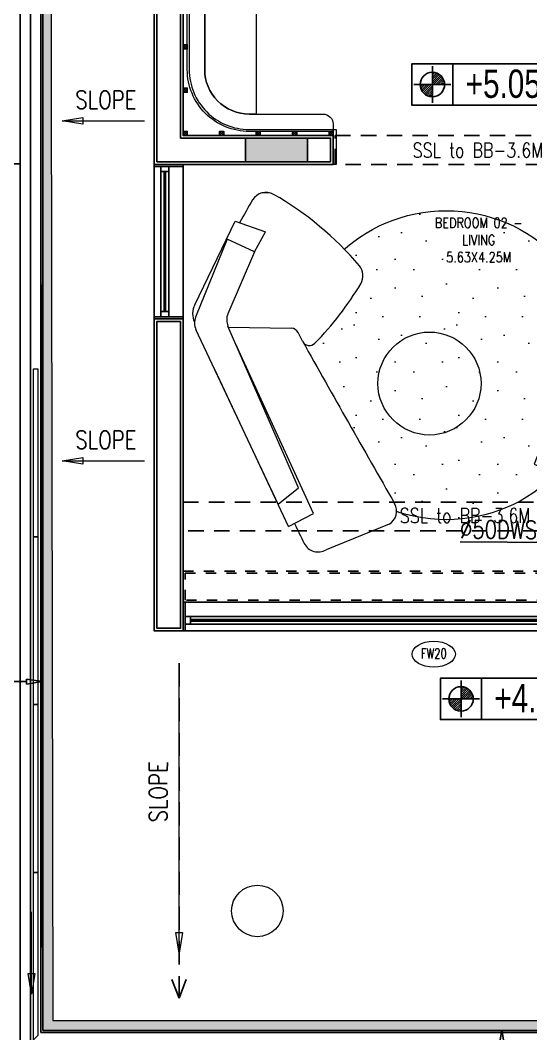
# Model space of a CAD drawing. Header units: metres. Extents: x 42 to 199, y -121 to 268.
# Drawn here: x 85.4 to 90.35, y 26.93 to 36.77 of the extents above; entities that cross this region are included whole.
import ezdxf
from ezdxf import colors
from ezdxf.entities.mleader import LeaderData, LeaderLine
from ezdxf.enums import TextEntityAlignment as Align
from ezdxf.math import Vec2, Vec3

# ---------------------------------------------------------------- set-up
doc = ezdxf.new("R2010")
doc.units = ezdxf.units.M
doc.header["$LTSCALE"] = 0.3
for name, pattern in [('( Hidden )', [0.375, 0.25, -0.125]), ('CENTER', [2, 1.25, -0.25, 0.25, -0.25]), ('CONTINOUS', [0]), ('HIDDEN', [0.375, 0.25, -0.125])]:
    doc.linetypes.add(name, pattern=pattern)
doc.layers.get('0').update_dxf_attribs({"color": 8})
for name, color, linetype in [('A-Anno-Symb 1', 8, 'Continuous'), ('A-Cols', 8, 'Continuous'), ('A-DWV', 8, 'Continuous'), ('A-ELEVATION 3', 8, 'Continuous'), ('A-Glass', 8, 'Continuous'), ('A-Hidden-Above', 8, 'HIDDEN'), ('A-Pelmet', 8, 'CENTER'), ('A-TEXT ARCHITECURAL', 8, 'Continuous'), ('A-Wall-Full', 8, 'Continuous'), ('A-Wall-Plst', 8, 'Continuous')]:
    doc.layers.add(name, color=color, linetype=linetype)
for name, color, linetype, lineweight in [('A-DOOR TAGS', 8, 'Continuous', 9), ('A-Furniture', 8, 'Continuous', 0), ('AGI- TEXT', 7, 'Continuous', 0), ('AGI-EX RAIN WATER', 4, 'Continuous', 0), ('AGI-UG TO RO PLANTER', 11, 'Continuous', 0), ('DA HOUSE ARCH LAYOUT', 8, 'Continuous', 9)]:
    doc.layers.add(name, color=color, linetype=linetype, lineweight=lineweight)
doc.styles.add('ROMANS', font='romans.shx', dxfattribs={"width": 0.8, "height": 0.5})
doc.styles.add('RomanS-Narrow', font='romans.shx', dxfattribs={"width": 0.75})
doc.styles.get("Standard").update_dxf_attribs({"font": 'arial.ttf'})
doc.styles.add('T225', font='romans.shx', dxfattribs={"width": 0.8, "height": 0.25})
doc.dimstyles.get("Standard").update_dxf_attribs({"dimtxt": 0.3, "dimasz": 0.25, "dimexe": 0.18, "dimexo": 0.0625, "dimgap": 0.09, "dimtad": 0, "dimtih": 1, "dimtoh": 1, "dimzin": 0, "dimdsep": 46, "dimtxsty": 'Standard', "dimblk": 'ARCHTICK', "dimcen": 0.09, "dimclrd": 256, "dimclre": 256, "dimclrt": 256, "dimadec": 0, "dimazin": 0, "dimtfac": 1, "dimtofl": 0, "dimtmove": 0, "dimatfit": 3, "dimfxl": 1, "dimtolj": 1, "dimtzin": 0, "dimlwd": -1, "dimlwe": -1, "dimarcsym": 0})

# ---------------------------------------------------------------- blocks, each defined once
blk = doc.blocks.new('*U98')
at = {"color": 8}
for points in [[(1.377, -0.025), (1.427, -0.025), (1.427, 0.05), (1.377, 0.05)], [(1.427, 0.05), (1.427, -0.025), (6.237, -0.025), (6.237, 0.05)], [(6.287, -0.025), (6.237, -0.025), (6.237, 0.05), (6.287, 0.05)]]:
    blk.add_lwpolyline(points, close=True, dxfattribs=at)
at = {"layer": 'A-Glass', "color": 8}
blk.add_lwpolyline([(1.427, 0.0195), (1.427, 0.0055), (6.237, 0.0055), (6.237, 0.0195)], close=True, dxfattribs=at)
blk = doc.blocks.new('RUG-CIRCLE')
h = blk.add_hatch()
h.set_pattern_fill('STIPPLE', color=256, scale=0.0392)
h.set_pattern_definition([(0, (0.0398, 0.0199), (0, 0.99568), [0, -0.99568]), (0, (0.3584, 0.0398), (0, 0.99568), [0, -0.99568]), (0, (0.1792, 0.2589), (0, 0.99568), [0, -0.99568]), (0, (0.3983, 0.4182), (0, 0.99568), [0, -0.99568]), (0, (0.1394, 0.4779), (0, 0.99568), [0, -0.99568]), (0, (0.219, 0.7169), (0, 0.99568), [0, -0.99568]), (0, (0.0797, 0.8961), (0, 0.99568), [0, -0.99568]), (0, (0.3983, 0.8762), (0, 0.99568), [0, -0.99568]), (0, (0.6372, 0.916), (0, 0.99568), [0, -0.99568]), (0, (0.7567, 0.6771), (0, 0.99568), [0, -0.99568]), (0, (0.9559, 0.6571), (0, 0.99568), [0, -0.99568]), (0, (0.9559, 0.2987), (0, 0.99568), [0, -0.99568]), (0, (0.7766, 0.1792), (0, 0.99568), [0, -0.99568]), (0, (0.4978, 0.239), (0, 0.99568), [0, -0.99568]), (0, (0.6771, 0.4182), (0, 0.99568), [0, -0.99568]), (0, (0.4978, 0.5974), (0, 0.99568), [0, -0.99568]), (0, (0.916, 0.0398), (0, 0.99568), [0, -0.99568])])
h.paths.add_polyline_path([(-140.6247, -74.4141, 1), (-143.6247, -74.4141, 1)])
blk.add_circle((-142.1247, -74.4141), 1.5)
blk = doc.blocks.new('zw$B6C4')
at = {"color": 8, "ltscale": 0.25}
blk.add_wipeout([(50.85, 47.95), (53.22, 36.81), (49.97, 29.88), (14.43, 7.2), (-32.64, -13.07), (-51.08, -18.64), (-60.24, -18.2), (-67.43, -12.52), (-81.78, 11.01), (-91.94, 31.12), (-99.22, 48.19), (-100.56, 58.12), (-93.96, 62.43), (-134.25, 59.42), (-200.01, 54.38), (-235.88, 51.56), (-268.96, 48.91), (-274.66, 48.45), (-285.3, 51.96), (-290.55, 61.84), (-288.74, 94.79), (-286.67, 132.53), (-283.36, 139.14), (-276.35, 143.69), (-265.14, 144.44), (-250.93, 144.64), (-251.25, 151.1), (-54.41, 151.15), (-39.78, 151.18), (-36.22, 150.75), (-32.84, 149.49), (-27.69, 148.78), (-24.29, 147.51), (-20.07, 144.78), (-13.54, 137.29), (1.72, 118.48), (19.65, 96.37), (39.4, 72.03), (36.19, 68.79)], dxfattribs=at)
at = {"color": 8}
for p, q in [((-251.25, 151.1), (-82.85, 151.1)), ((-251.25, 151.1), (-249.9, 123.79)), ((-227.26, 150.86), (-39.78, 151.18)), ((-227.26, 150.86), (-221.32, 126.39)), ((-272.6, 144.32), (-272.41, 144.32)), ((26.98, 86.47), (-28.77, 146.39)), ((-17.4, 142.05), (39.4, 72.03)), ((-290.55, 61.84), (-286.93, 127.75)), ((-249.9, 123.79), (-67.54, 122.12)), ((-221.32, 126.39), (-49.91, 121.63)), ((-51.16, 121.67), (-77.85, 66.88)), ((4.31, 67.66), (-39.11, 116.59)), ((4.31, 67.66), (26.98, 86.47)), ((39.4, 72.03), (17.54, 49.95)), ((-93.96, 62.43), (-84.41, 62.67)), ((4.31, 67.66), (17.54, 49.95))]:
    blk.add_line(p, q, dxfattribs=at)
for centre, radius, start, end in [((-39.75, 136.18), 15, 42.93603, 90.09571), ((-32.96, 129.49), 20, 38.93197, 89.64073), ((-272.02, 129.33), 15, 92.23802, 186.04824), ((-169.26, -6087.5), 6232.68, 90.750846, 90.94832), ((-50.33, 106.63), 15, 41.59242, 88.40656), ((-275.63, 63.42), 15, 186.04824, 273.71495), ((1783.83, -25391.64), 25523.24, 94.219163, 94.626017), ((-93.77, 54.93), 7.5, 91.42402, 200.59656), ((-84.59, 70.16), 7.5, 271.42402, 334.02794), ((-662.87, -438.6), 863.79, 34.2825, 35.973), ((194.12, 163.12), 315.05, 200.59656, 213.88342), ((38.46, 39.5), 15, 305.03334, 34.2825), ((-132.2, 282.93), 312.29, 285.0558, 305.03334), ((-54.98, -4.16), 15, 213.88342, 285.0558)]:
    blk.add_arc(centre, radius, start, end, dxfattribs=at)
blk = doc.blocks.new('Lvl')
h = blk.add_hatch()
h.set_pattern_fill('ANSI31', color=256, scale=0.1, style=0)
h.set_pattern_definition([(45, (380.198235, 215.844595), (-0.00883883476, 0.00883883476), [])])
h.paths.add_polyline_path([(0, 0.1), (0, 0), (0.1, 0, 0.414214)])
h.paths.add_polyline_path([(0, 0), (-0.1, 0, 0.414214), (0, -0.1)])
for p, q in [((0, 0.15), (0, -0.15)), ((-0.15, 0), (0.15, 0))]:
    blk.add_line(p, q)
blk.add_circle((0, 0), 0.1)
blk = doc.blocks.new('Level legend')
at = {"color": 8}
blk.add_line((0.5127, 0.414), (0.5127, 0.0295), dxfattribs=at)
blk.add_lwpolyline([(1.5525, 0.0295), (0.1282, 0.0295), (0.1282, 0.414), (1.5525, 0.414)], close=True, dxfattribs=at)
at = {"color": 1, "xscale": 1.141501531389003, "yscale": 1.141501531389003, "zscale": 1.141501531389003}
blk.add_blockref('Lvl', (0.3205, 0.2217), dxfattribs=at)
blk.add_attdef('+48.00', text='', height=0.2667).set_placement((1.0699, 0.2347), align=Align.MIDDLE_CENTER)
blk = doc.blocks.new('*U100')
at = {"color": 8}
for points in [[(5.3286, -0.025), (5.3786, -0.025), (5.3786, 0.05), (5.3286, 0.05)], [(5.3786, 0.05), (5.3786, -0.025), (6.7386, -0.025), (6.7386, 0.05)], [(6.7886, -0.025), (6.7386, -0.025), (6.7386, 0.05), (6.7886, 0.05)]]:
    blk.add_lwpolyline(points, close=True, dxfattribs=at)
at = {"layer": 'A-Glass', "color": 8}
blk.add_lwpolyline([(5.3786, 0.0195), (5.3786, 0.0055), (6.7386, 0.0055), (6.7386, 0.0195)], close=True, dxfattribs=at)
blk = doc.blocks.new('armchair')
at = {"color": 8}
blk.add_line((-123.281, -73.0621), (-123.2155, -73.0162), dxfattribs=at)
for points in [[(-123.2155, -73.0162), (-123.4725, -72.6495), (-123.7697, -72.4854, 0.295006), (-124.0066, -72.4858), (-124.3206, -72.7059, 0.295006), (-124.4017, -72.9285)], [(-124.4063, -72.8994), (-124.3486, -73.2638), (-124.0916, -73.6304), (-124.0261, -73.5845, -0.109617), (-123.281, -73.0621), (-123.5274, -72.7106), (-123.811, -72.554, 0.297192), (-123.962, -72.5522), (-124.2733, -72.7705, 0.292485), (-124.3237, -72.9107)]]:
    blk.add_lwpolyline(points, format="xyb", dxfattribs=at)
blk.add_lwpolyline([(-124.0261, -73.5845), (-124.2725, -73.233), (-124.3272, -72.8869)], dxfattribs=at)
blk = doc.blocks.new('FK_R_BLR_FINAL FLOOR PLANS_24.09.2020$0$Door Legend-flat-46')
at = {"color": 8, "linetype": 'ByBlock'}
blk.add_ellipse((-0.0021, 0.106), major_axis=(0.21, 0.0004), ratio=0.597277, start_param=-3.141592653589793, end_param=3.141592653589793, dxfattribs=at)
blk = doc.blocks.new('zw$4E21')
at = {"layer": 'A-Cols', "ltscale": 0.25}
h = blk.add_hatch(color=8, dxfattribs=at)
h.dxf.hatch_style = 1
h.paths.add_polyline_path([(0.3, 0.115), (0.3, -0.115), (-0.3, -0.115), (-0.3, 0.115)])
at = {"layer": 'A-Cols', "color": 8, "ltscale": 0.25}
blk.add_lwpolyline([(0.3, 0.115), (0.3, -0.115), (-0.3, -0.115), (-0.3, 0.115)], close=True, dxfattribs=at)
blk = doc.blocks.new('zw$CABC')
at = {"layer": 'A-ELEVATION 3'}
for p, q in [((0, 0), (-0.04, 0.04)), ((0, 0.04), (-0.04, 0))]:
    blk.add_line(p, q, dxfattribs=at)
blk.add_lwpolyline([(-0.04, 0.04), (0, 0.04), (0, 0), (-0.04, 0)], close=True, dxfattribs=at)
blk = doc.blocks.new('SCREEN')
at = {"layer": 'A-Furniture', "color": 8}
for points in [[(185.4711, -66.4402), (185.4711, -68.0697), (185.5211, -68.0697), (185.5211, -66.4402)], [(185.4711, -68.0697), (185.4711, -69.6992), (185.5211, -69.6992), (185.5211, -68.0697)], [(185.4711, -69.6992), (185.4711, -71.3287), (185.5211, -71.3287), (185.5211, -69.6992)], [(185.5211, -72.9082), (185.5211, -71.3287), (185.4711, -71.3287), (185.4711, -72.9582)]]:
    blk.add_lwpolyline(points, close=True, dxfattribs=at)
at = {"layer": 'A-Hidden-Above', "color": 8, "linetype": 'Continuous', "ltscale": 3}
blk.add_lwpolyline([(185.4461, -81.6803), (185.3461, -81.7699), (185.3461, -52.8231), (185.446, -52.9231)], close=True, dxfattribs=at)
blk = doc.blocks.new('BEAM LAYOUTS AND DEPTS AS PER SITE')
at = {"layer": 'A-Cols', "color": 8, "lineweight": 0}
blk.add_circle((87.6962, 28.122), 0.25, dxfattribs=at)
at = {"layer": 'A-Hidden-Above', "color": 8, "ltscale": 2}
for points in [[(88.4512, 35.652), (91.4512, 35.652), (91.4512, 35.372), (88.4512, 35.372)], [(91.9262, 31.812), (86.9762, 31.812), (86.9762, 32.092), (91.9262, 32.092)]]:
    blk.add_lwpolyline(points, close=True, dxfattribs=at)
at = {"layer": 'A-Hidden-Above', "color": 8, "ltscale": 2, "char_height": 0.140941, "width": 2.330906, "attachment_point": 1, "style": 'ROMANS'}
for insert in [(89.2026, 35.5801, -56.1891), (89.0776, 32.0323, -56.1891)]:
    blk.add_mtext('SSL to BB-3.6M', dxfattribs=dict(at, insert=insert))
blk = doc.blocks.new('DA HOUSE ARCH LAYOUT')
at = {"color": 8, "transparency": 33554687}
blk.add_wipeout([(-11.75, 107.63), (-11.75, 78.6832), (-4.6699, 77.9793), (-4.6699, 87.3699), (20.9401, 87.3699), (20.94, 97.27), (30.1376, 97.27), (30.1376, 95.8004), (30.1509, 95.6202), (30.2068, 95.3936), (30.2908, 95.2058), (30.4267, 95.0082), (30.5877, 94.8493), (30.7469, 94.7385), (30.9156, 94.6565), (31.1167, 94.5963), (31.3676, 94.5704), (31.6721, 94.6087), (31.9475, 94.7157), (32.1814, 94.8781), (32.441, 95.1999), (32.4934, 95.3049), (32.5584, 95.4923), (32.5869, 95.6387), (32.5967, 95.8477), (32.5782, 96.0181), (32.5404, 96.1711), (32.4781, 96.3293), (32.428, 96.4237), (32.3565, 96.5318), (32.2288, 96.6615), (32.1161, 96.7764), (31.9914, 96.8605), (31.8786, 96.9192), (31.3843, 97.0303), (31.3843, 97.1695), (32.0248, 97.1695), (32.0248, 106.3305), (12.6625, 106.33), (12.6624, 107.63)], dxfattribs=at).dxf.layer = 'A-ELEVATION 3'
at = {"layer": 'A-ELEVATION 3', "color": 8, "transparency": 33554559}
blk.add_lwpolyline([(-11.75, 96.005), (-20.5041, 96.005)], dxfattribs=at)
at = {"layer": 'A-ELEVATION 3', "color": 8}
for points in [[(-10.17, 91.4699), (-5.22, 91.4698), (-5.22, 91.75), (-10.17, 91.7501)], [(-10.166, 91.4698), (-10.166, 91.4738), (-10.17, 91.4738), (-10.17, 91.7458), (-10.166, 91.7458), (-10.166, 91.7498), (-10.15, 91.7498), (-10.15, 91.4698)]]:
    blk.add_lwpolyline(points, close=True, dxfattribs=at)
at = {"layer": 'A-ELEVATION 3', "color": 8, "linetype": '( Hidden )', "ltscale": 3, "transparency": 33554559}
blk.add_lwpolyline([(-10.2081, 91.1551), (-10.2081, 87.9023), (-10.2796, 88.0836), (-10.2081, 87.9023), (-10.1418, 88.0836)], dxfattribs=at)
at = {"layer": 'A-Furniture', "color": 8}
for points in [[(-8.715, 96.32), (-9.5299, 96.32, -0.414214), (-10.1299, 96.92), (-10.1299, 101.57, -0.414214), (-9.5299, 102.17), (-8.7799, 102.17), (-8.7799, 102.151), (-9.5299, 102.151, 0.414214), (-10.1109, 101.57), (-10.1109, 96.92, 0.414214), (-9.5299, 96.339), (-8.715, 96.339)], [(-9.9609, 98.245), (-9.4609, 98.245), (-9.4609, 96.489), (-9.5299, 96.489, -0.414214), (-9.9609, 96.92)]]:
    blk.add_lwpolyline(points, format="xyb", close=True, dxfattribs=at)
blk.add_lwpolyline([(-8.7799, 102.151), (-8.7799, 102.101, -0.414214), (-8.8799, 102.001), (-9.5299, 102.001, 0.414214), (-9.9609, 101.57), (-9.9609, 96.92, 0.414214), (-9.5299, 96.489), (-8.815, 96.489, -0.414214), (-8.715, 96.389), (-8.715, 96.339)], format="xyb", dxfattribs=at)
blk.add_circle((-7.7803, 93.8717), 0.5, dxfattribs=at)
at = {"layer": 'A-Pelmet', "color": 8, "ltscale": 0.25}
for points in [[(-10.17, 92.0501), (-5.22, 92.0501), (-5.22, 91.7501), (-10.17, 91.7501)], [(-10.151, 92.0311), (-5.239, 92.0311), (-5.239, 91.7691), (-10.151, 91.7691)]]:
    blk.add_lwpolyline(points, close=True, dxfattribs=at)
at = {"layer": 'A-Wall-Full', "color": 8, "transparency": 33554687}
blk.add_lwpolyline([(-10.425, 96.025), (-10.425, 106.3052), (-8.7949, 106.3052), (-8.7949, 106.075), (-10.195, 106.075), (-10.195, 102.465), (-8.7949, 102.465), (-8.7949, 102.235), (-10.1949, 102.235), (-10.1949, 96.255), (-8.74, 96.255), (-8.74, 96.025)], close=True, dxfattribs=at)
at = {"layer": 'A-Anno-Symb 1', "color": 8}
ref = blk.add_blockref('Level legend', (-8.0859, 96.5449), dxfattribs=dict(at, xscale=1.040212785638243, yscale=1.040212785638243, zscale=1.040212785638243))
ref.add_attrib('+90', '+5.05M', dxfattribs={"layer": '0', "height": 0.275, "width": 0.75}).set_placement((-6.9447, 96.7834), align=Align.MIDDLE_CENTER)
ref = blk.add_blockref('Level legend', (-7.8079, 90.5782), dxfattribs=dict(at, xscale=1.040212785638243, yscale=1.040212785638243, zscale=1.040212785638243))
ref.add_attrib('+90', '+4.95M', dxfattribs={"layer": '0', "height": 0.275, "width": 0.75}).set_placement((-6.6667, 90.8167), align=Align.MIDDLE_CENTER)
at = {"layer": 'A-Cols', "color": 8, "ltscale": 0.25}
blk.add_blockref('zw$4E21', (-9.265, 96.14), dxfattribs=at)
at = {"layer": 'A-DOOR TAGS', "color": 8}
ref = blk.add_blockref('FK_R_BLR_FINAL FLOOR PLANS_24.09.2020$0$Door Legend-flat-46', (-7.7373, 91.1374), dxfattribs=at)
ref.add_attrib('D1', 'FW20', dxfattribs={"layer": '0', "height": 0.096, "style": 'RomanS-Narrow', "width": 0.75}).set_placement((-7.7383, 91.2505, 0), align=Align.MIDDLE)
at = {"layer": 'A-DWV', "color": 8, "xscale": -1}
blk.add_blockref('*U98', (-3.863, 91.56), dxfattribs=at)
at = {"layer": 'A-ELEVATION 3', "color": 8}
for p in [(-10.1299, 97.1214), (-10.1299, 96.7007), (-10.1299, 96.28)]:
    blk.add_blockref('zw$CABC', p, dxfattribs=at)
at = {"layer": 'A-ELEVATION 3', "color": 8, "xscale": -1, "rotation": 180}
for p in [(-9.7762, 96.32), (-9.4225, 96.32), (-9.0687, 96.32), (-8.715, 96.32)]:
    blk.add_blockref('zw$CABC', p, dxfattribs=at)
at = {"layer": 'A-Furniture', "color": 8}
for name, p, rotation in [('RUG-CIRCLE', (66.7969, -48.075), 270), ('armchair', (-70.0419, -35.4016), 213.1311753748651)]:
    blk.add_blockref(name, p, dxfattribs=dict(at, rotation=rotation))
at = {"layer": 'A-TEXT ARCHITECURAL', "color": 8, "insert": (-8.3114, 95.4823), "char_height": 0.1, "width": 2.017239, "attachment_point": 1, "style": 'ROMANS'}
blk.add_mtext('\\pxqc;BEDROOM 02 -\\PLIVING\\P5.63X4.25M', dxfattribs=at)
at = {"layer": 'A-Furniture', "color": 8, "xscale": 0.01000000000000001, "yscale": 0.01000000000000001, "zscale": 0.01000000000000001, "rotation": 115.1294627924323}
blk.add_blockref('zw$B6C4', (-8.8461, 95.3983), dxfattribs=at)
at = {"layer": 'A-ELEVATION 3', "color": 8}
blk.add_lwpolyline([(12.6624, 107.53), (-11.65, 107.53), (-11.65, 87.4699), (-3.9002, 87.47), (-3.9, 91.47)], dxfattribs=at)
for points in [[(-10.17, 94.5), (-10.45, 94.5), (-10.45, 96), (-10.17, 96)], [(-10.17, 95.996), (-10.174, 95.996), (-10.174, 96), (-10.446, 96), (-10.446, 95.996), (-10.45, 95.996), (-10.45, 95.98), (-10.17, 95.98)], [(-10.17, 94.504), (-10.174, 94.504), (-10.174, 94.5), (-10.446, 94.5), (-10.446, 94.504), (-10.45, 94.504), (-10.45, 94.52), (-10.17, 94.52)]]:
    blk.add_lwpolyline(points, close=True, dxfattribs=at)
at = {"layer": 'A-Furniture', "color": 8}
blk.add_lwpolyline([(-8.715, 96.339), (-8.685, 96.339), (-8.685, 96), (-8.715, 96)], close=True, dxfattribs=at)
at = {"layer": 'A-Glass', "color": 8}
blk.add_lwpolyline([(12.5125, 107.43), (-11.55, 107.43), (-11.55, 87.5699), (-4.0002, 87.57), (-4, 91.47), (-4.02, 91.47), (-4.0202, 87.59), (-11.53, 87.5899), (-11.53, 107.41), (12.5125, 107.41)], close=True, dxfattribs=at)
at = {"layer": 'A-Hidden-Above', "color": 8, "ltscale": 5}
blk.add_lwpolyline([(-11.65, 87.47), (-11.65, 107.53), (12.6624, 107.5286), (12.6625, 106.33)], dxfattribs=at)
at = {"layer": 'A-Wall-Full', "color": 8, "transparency": 33554687}
blk.add_lwpolyline([(-10.195, 94.475), (-10.195, 91.495), (-10.425, 91.495), (-10.425, 94.475)], close=True, dxfattribs=at)
at = {"layer": 'A-Wall-Plst', "color": 8}
blk.add_lwpolyline([(-10.45, 96), (-10.45, 106.33), (-8.7699, 106.33), (-8.7699, 105.713), (-8.9025, 105.6246), (-10.17, 105.6246), (-10.17, 102.49), (-8.7699, 102.49), (-8.7699, 102.21), (-10.1699, 102.21), (-10.1699, 96.28), (-8.715, 96.28), (-8.715, 96), (-10.45, 96)], dxfattribs=at)
blk.add_lwpolyline([(-10.17, 94.5), (-10.17, 91.47), (-10.45, 91.47), (-10.45, 94.5)], close=True, dxfattribs=at)
at = {"layer": 'A-Cols', "color": 8}
blk.add_blockref('BEAM LAYOUTS AND DEPTS AS PER SITE', (-97.1462, 60.628), dxfattribs=at)
at = {"layer": 'A-DWV', "color": 8, "xscale": -1, "rotation": 90}
blk.add_blockref('*U100', (-10.335, 101.3086), dxfattribs=at)
at = {"layer": 'A-Hidden-Above', "color": 8, "ltscale": 0.25}
blk.add_blockref('SCREEN', (-197.0961, 160.4531), dxfattribs=at)
blk = doc.blocks.new('_ClosedBlank')
at = {"color": 0, "linetype": 'ByBlock', "lineweight": -2}
for p, q in [((-1, 0.167), (0, 0)), ((-1, 0.167), (-1, -0.167)), ((0, 0), (-1, -0.167))]:
    blk.add_line(p, q, dxfattribs=at)
blk = doc.blocks.new('_ArchTick')
at = {"color": 6, "linetype": 'ByBlock', "const_width": 0.045}
blk.add_lwpolyline([(-0.15, -0.15), (0.15, 0.15)], dxfattribs=at)

msp = doc.modelspace()

# ---------------------------------------------------------------- block references
at = {"layer": 'DA HOUSE ARCH LAYOUT'}
msp.add_blockref('DA HOUSE ARCH LAYOUT', (97.1462, -60.628), dxfattribs=at)

# ---------------------------------------------------------------- next in the draw order: hatches: boundary and pattern name
at = {"layer": 'AGI-EX RAIN WATER'}
h = msp.add_hatch(dxfattribs=at)
h.set_pattern_fill('ANGLE', color=256, scale=0.01)
h.set_pattern_definition([(0, (0, 0), (0, 0.06985), [0.0508, -0.01905]), (90, (0, 0), (-0.06985, 4e-18), [0.0508, -0.01905])])
h.paths.add_polyline_path([(93.1261, 26.9594), (93.1261, 27.0594), (92.2835, 27.0594), (87.7166, 27.0594), (85.7134, 27.0594), (85.6884, 39.8396), (85.6884, 46.72), (109.6583, 46.7197), (109.6583, 46.8197), (85.5884, 46.82), (85.5884, 39.8395), (85.6136, 26.9594), (87.7166, 26.9594)])

# ---------------------------------------------------------------- next in the draw order: linework, layer by layer
msp.add_lwpolyline([(93.1261, 30.8388), (93.1261, 26.9594), (87.7166, 26.9594), (85.6136, 26.9594), (85.5884, 39.8395), (85.5884, 46.82), (109.6583, 46.8197), (109.6583, 46.7197), (85.6884, 46.72), (85.6884, 39.8396), (85.7134, 27.0594), (87.7166, 27.0594), (92.2835, 27.0594), (92.2835, 30.8388), (93.1262, 30.8388)], dxfattribs=at)

# ---------------------------------------------------------------- next in the draw order: texts
at = {"layer": 'AGI- TEXT', "color": 0, "char_height": 0.175, "width": 117.843498, "attachment_point": 9, "style": 'ROMANS'}
for insert, rotation in [((203.7727, 35.5887, -29.7776), 359.8427), ((203.7727, 32.2865, -29.7776), 359.8427), ((87.1447, 146.8246, -29.7776), 89.8427)]:
    msp.add_mtext('\\pxql;SLOPE', dxfattribs=dict(at, insert=insert, rotation=rotation))

# ---------------------------------------------------------------- next in the draw order: leaders
at = {"color": 1}
for points, override in [([(85.8025, 35.7953), (86.6014, 35.7953)], {"dimscale": 20, "dimtxt": 150, "dimasz": 0.01, "dimexe": 3, "dimexo": 3, "dimgap": 2, "dimzin": 12, "dimcen": 0, "dimclrd": 1, "dimadec": 2, "dimazin": 3, "dimtfac": 1, "dimtofl": 1, "dimldrblk": 'ClosedBlank', "dimtvp": 50, "dimlwd": 13, "dimlwe": 13, "dimarcsym": 1}), ([(85.8025, 32.4931), (86.6014, 32.4931)], {"dimscale": 20, "dimtxt": 150, "dimasz": 0.01, "dimexe": 3, "dimexo": 3, "dimgap": 2, "dimzin": 12, "dimcen": 0, "dimclrd": 1, "dimadec": 2, "dimazin": 3, "dimtfac": 1, "dimtofl": 1, "dimldrblk": 'ClosedBlank', "dimtvp": 50, "dimlwd": 13, "dimlwe": 13, "dimarcsym": 1}), ([(86.9381, 27.7129), (86.9381, 30.5271)], {"dimscale": 20, "dimtxt": 150, "dimasz": 0.01, "dimexe": 3, "dimexo": 3, "dimgap": 2, "dimzin": 12, "dimcen": 0, "dimclrd": 1, "dimadec": 2, "dimazin": 3, "dimtofl": 1, "dimldrblk": 'ClosedBlank', "dimtvp": 50, "dimlwd": 13, "dimlwe": 13, "dimarcsym": 1}), ([(85.5055, 27.3135), (85.5055, 28.1124)], {"dimscale": 20, "dimtxt": 150, "dimasz": 0.01, "dimexe": 3, "dimexo": 3, "dimgap": 2, "dimzin": 12, "dimcen": 0, "dimclrd": 1, "dimadec": 2, "dimazin": 3, "dimtfac": 1, "dimtofl": 1, "dimldrblk": 'ClosedBlank', "dimtvp": 50, "dimlwd": 13, "dimlwe": 13, "dimarcsym": 1})]:
    msp.add_leader(points, dimstyle='Standard', override=override, dxfattribs=at)
at = {"layer": 'AGI-EX RAIN WATER'}
ml = msp.add_multileader_mtext('Standard', dxfattribs=at)
ml.set_content('SASA DRAIN', color=1, style='T225')
ml.set_leader_properties()
ml.set_arrow_properties(name='CLOSEDBLANK')
ml.build(insert=Vec2(0, 0))
ml.multileader.update_dxf_attribs({"text_right_attachment_type": 6, "text_top_attachment_type": 0, "text_bottom_attachment_type": 0, "dogleg_length": 0.36, "arrow_head_size": 0.15})
ctx = ml.context
ctx.base_point, ctx.char_height, ctx.arrow_head_size, ctx.landing_gap_size, ctx.plane_origin = Vec3(83.6946, 30.4714), 0.175, 0.15, 0, Vec3(-2219.2276, 84.3935)
ctx.right_attachment, ctx.text_align_type = 6, 2
notes = []
notes.append((ctx, [(1, (1, 1, 0), (85.1236, 30.3489), (-1, 0), 0.2289, [(0, [(85.607, 30.3489)], 256, [])])]))
ctx.mtext.insert, ctx.mtext.rotation, ctx.mtext.alignment, ctx.mtext.flow_direction = Vec3(84.8946, 30.5589), 6.283185, 3, 5
ml = msp.add_multileader_mtext('Standard', dxfattribs=at)
ml.set_content('SASA DRAIN', color=1, style='T225')
ml.set_leader_properties()
ml.set_arrow_properties(name='CLOSEDBLANK')
ml.build(insert=Vec2(0, 0))
ml.multileader.update_dxf_attribs({"text_right_attachment_type": 6, "text_top_attachment_type": 0, "text_bottom_attachment_type": 0, "dogleg_length": 0.36, "arrow_head_size": 0.15})
ctx = ml.context
ctx.base_point, ctx.char_height, ctx.arrow_head_size, ctx.landing_gap_size, ctx.plane_origin = Vec3(90.2966, 26.5599), 0.175, 0.15, 0, Vec3(2394.4189, 80.6045)
ctx.right_attachment = 6
notes.append((ctx, [(1, (1, 1, 0), (90.0677, 26.5599), (1, 0), 0.2289, [(0, [(90.0677, 26.9626)], 256, [])])]))
ctx.mtext.insert, ctx.mtext.flow_direction = Vec3(90.2966, 26.6474), 5
at = {"layer": 'AGI-UG TO RO PLANTER', "linetype": 'CONTINOUS'}
ml = msp.add_multileader_mtext('Standard', dxfattribs=at)
ml.set_content('%%C50DWS OHT INLET', color=1, style='T225')
ml.set_leader_properties()
ml.set_arrow_properties(name='CLOSEDBLANK')
ml.build(insert=Vec2(0, 0))
ml.multileader.update_dxf_attribs({"text_right_attachment_type": 6, "text_top_attachment_type": 0, "text_bottom_attachment_type": 0, "dogleg_length": 0.36, "arrow_head_size": 0.15})
ctx = ml.context
ctx.base_point, ctx.char_height, ctx.arrow_head_size, ctx.landing_gap_size, ctx.plane_origin, ctx.plane_x_axis, ctx.plane_y_axis = Vec3(89.4281, 31.8311, -0.05), 0.175, 0.15, 0, Vec3(2394.1944, 67.4163, -0.05), Vec3(0.999963, -0.008611), Vec3(0.008611, 0.999963)
ctx.right_attachment, ctx.text_align_type = 6, 2
notes.append((ctx, [(0, (1, 1, 0), (91.5735, 31.6902, -0.05), (-0.999963, 0.008611), 0.1198, [(0, [(92.5317, 31.4312, -0.05)], 256, [])])]))
ctx.mtext.insert, ctx.mtext.text_direction, ctx.mtext.rotation, ctx.mtext.alignment, ctx.mtext.flow_direction = Vec3(91.4555, 31.9012, -0.05), Vec3(0.999963, -0.008611), 6.274574, 3, 5
for ctx, leaders in notes:
    for number, flags, end, landing, length, lines in leaders:
        leader = LeaderData()
        leader.index, (leader.has_last_leader_line, leader.has_dogleg_vector, leader.attachment_direction) = number, flags
        leader.last_leader_point, leader.dogleg_vector, leader.dogleg_length = Vec3(end), Vec3(landing), length
        for number, points, colour, breaks in lines:
            line = LeaderLine()
            line.index, line.vertices, line.color, line.breaks = number, Vec3.list(points), colors.encode_raw_color(colour), breaks
            leader.lines.append(line)
        ctx.leaders.append(leader)

doc.saveas('drawing.dxf')
